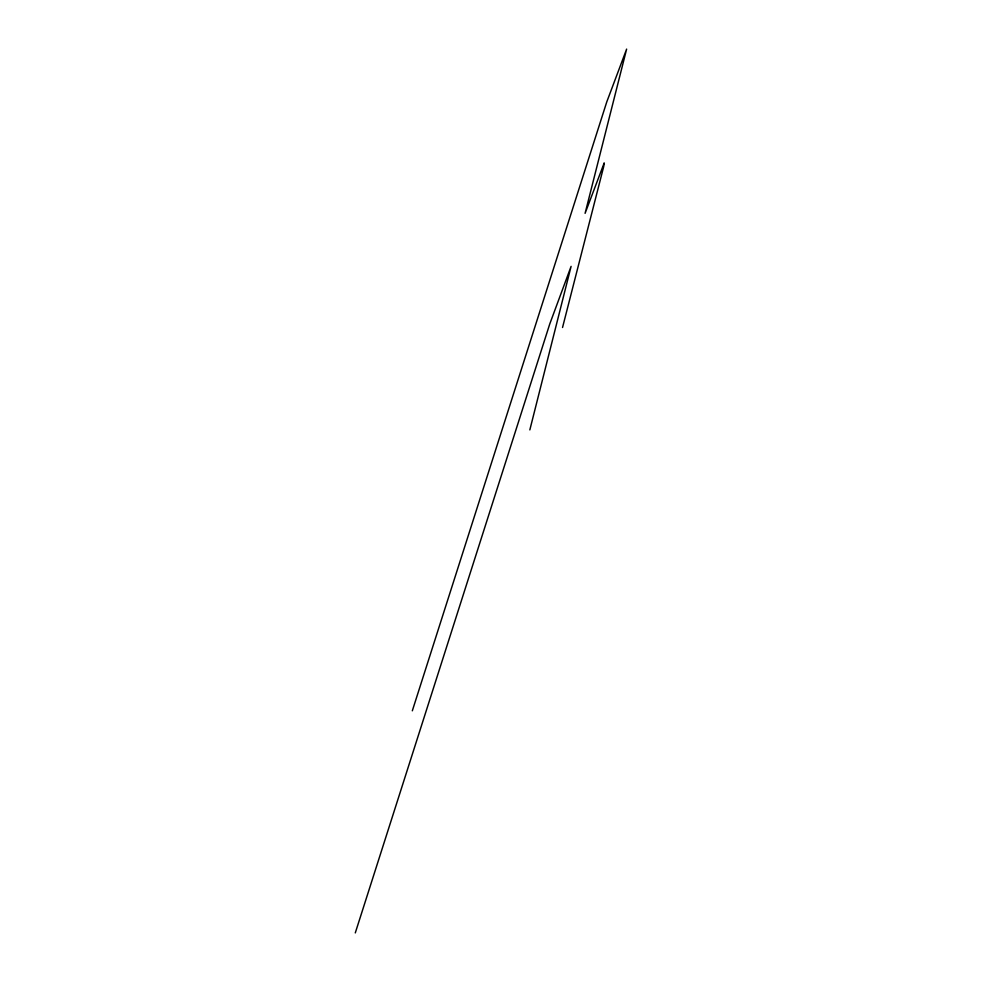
<?xml version="1.0" encoding="UTF-8"?>
<svg xmlns="http://www.w3.org/2000/svg" width="982" height="982" viewBox="0 0 982 982"><rect width="100%" height="100%" fill="white"/><g stroke="black" fill="none" stroke-linecap="round" stroke-linejoin="round"><path stroke-width="1.47" d="M529.838 429.895L571.094 266.368L549.736 324.048L355.288 932.9M562.539 327.497L603.672 166.695L604.212 162.902L585.088 213.34L626.626 49.1L606.753 101.956L412.317 710.808"/></g></svg>
